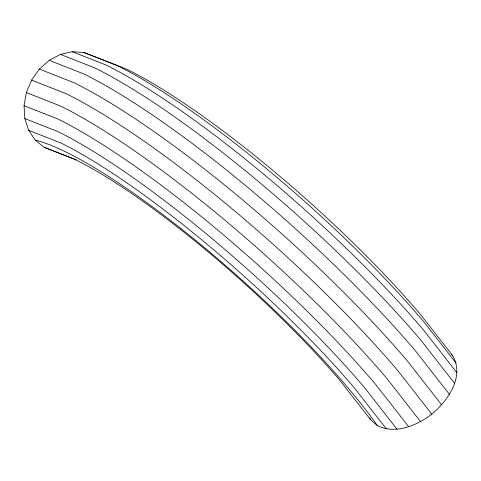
<?xml version="1.0" encoding="UTF-8"?>
<svg xmlns="http://www.w3.org/2000/svg" width="481" height="481" viewBox="0 0 481 481"><rect width="100%" height="100%" fill="white"/><g stroke="black" fill="none" stroke-linecap="round" stroke-linejoin="round"><path stroke-width="0.72" d="M24.05 105.718L26.353 92.592L31.584 80.099L39.382 69.102L49.224 60.335L60.438 54.407L72.258 51.714L83.874 52.447L126.834 69.264A273.99 53.457 41.8 0 1 420.238 314.153L452.278 355.164C465.229 376.124 447.973 400.721 431.818 414.153C416.799 425.541 395.809 434.505 377.471 425.757A260.942 50.914 41.8 0 0 35.239 140.115L28.65 130.315L24.832 118.585L24.05 105.718L57.75 118.963A296.585 57.864 41.8 0 1 375.354 384.054L408.742 426.797M35.239 140.115L44.15 147.312L76.419 159.926M83.874 52.447L116.943 65.452A286.147 55.832 41.8 0 1 423.364 321.206L456.132 363.149M72.258 51.714L105.958 64.965A296.585 57.864 41.8 0 1 423.557 330.05L456.95 372.799M60.438 54.407L94.625 67.845A304.593 59.428 41.8 0 1 420.803 340.091L454.677 383.453M49.224 60.335L83.712 73.894A309.632 60.414 41.8 0 1 415.289 350.643L449.458 394.39M39.382 69.102L73.978 82.702A311.351 60.744 41.8 0 1 407.389 360.984L441.666 404.864M31.584 80.099L66.071 93.663A309.632 60.414 41.8 0 1 397.643 370.406L431.818 414.153M26.353 92.592L60.534 106.03A304.593 59.428 41.8 0 1 386.718 378.276L420.586 421.639M24.832 118.585L57.9 131.584A286.147 55.832 41.8 0 1 364.327 387.337L397.09 429.286M28.65 130.315L60.985 143.031A273.99 53.457 41.8 0 1 354.389 387.914L386.423 428.932M44.15 147.312L74.904 159.403A247.895 48.365 41.8 0 1 340.368 380.97L370.839 419.979L377.471 425.757M451.172 354.202L452.278 355.164M369.877 417.983L370.52 419.318"/></g></svg>
